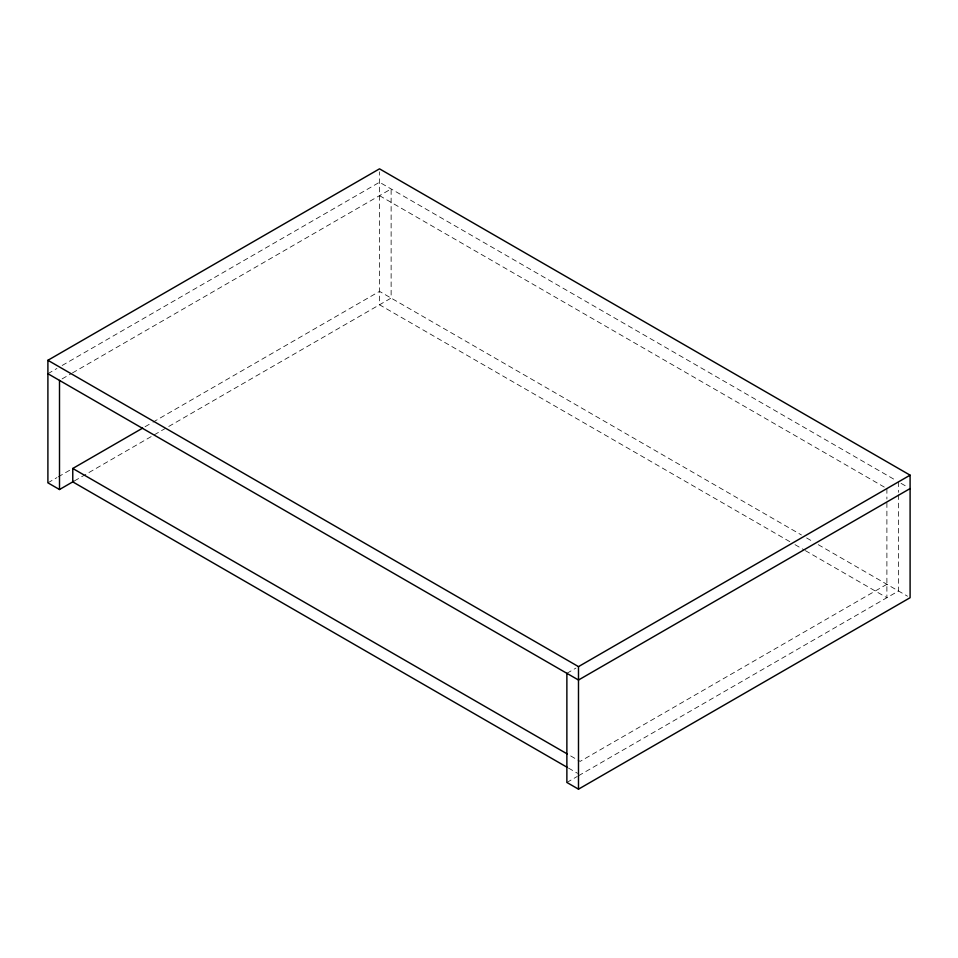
<?xml version="1.0" encoding="UTF-8"?>
<svg xmlns="http://www.w3.org/2000/svg" width="958" height="958" viewBox="0 0 958 958"><rect width="100%" height="100%" fill="white"/><g stroke="black" fill="none" stroke-linecap="round" stroke-linejoin="round"><path stroke-width="0.72" stroke-dasharray="4.79 3.59" d="M47.9 373.704L56.965 368.459M62.15 365.477L379.512 182.248L895.91 480.377M62.102 378.901L71.167 373.668M72.461 372.925L391.127 188.942L391.127 298.07L72.772 481.874M47.9 482.832L56.965 477.599M58.258 476.844L71.215 469.372M145.053 426.741L151.723 422.885M153.017 422.143L379.512 291.376L801.463 534.983M566.873 673.33L575.95 668.097M886.892 584.296L580.141 761.394L568.489 754.676M566.873 782.458L577.243 776.471M578.536 775.729L898.496 591.002L898.496 493.825M901.047 483.347L907.525 487.083M379.512 195.648L884.294 487.083M806.6 537.953L813.114 541.713M818.252 544.671L907.525 596.211M789.811 541.653L379.512 304.776L379.512 171.817M794.996 544.647L804.049 549.88M805.343 550.622L886.892 597.708L886.892 500.531M568.489 768.077L577.554 773.31M898.496 481.874L898.496 492.34M886.892 488.568L886.892 499.034"/><path stroke-width="1.44" d="M73.754 481.299L59.504 489.526L47.9 482.832L47.9 360.292L379.512 168.836L910.1 475.168L910.1 597.708L578.488 789.164L566.873 782.458L566.873 673.33M567.196 767.334L72.772 481.874L72.772 468.474L142.658 428.118M47.9 360.292L578.488 666.624L910.1 475.168M910.1 488.568L578.488 680.024L47.9 373.704M72.772 468.474L567.196 753.922M578.488 666.624L578.488 789.164M59.504 380.398L59.504 489.526"/></g></svg>
